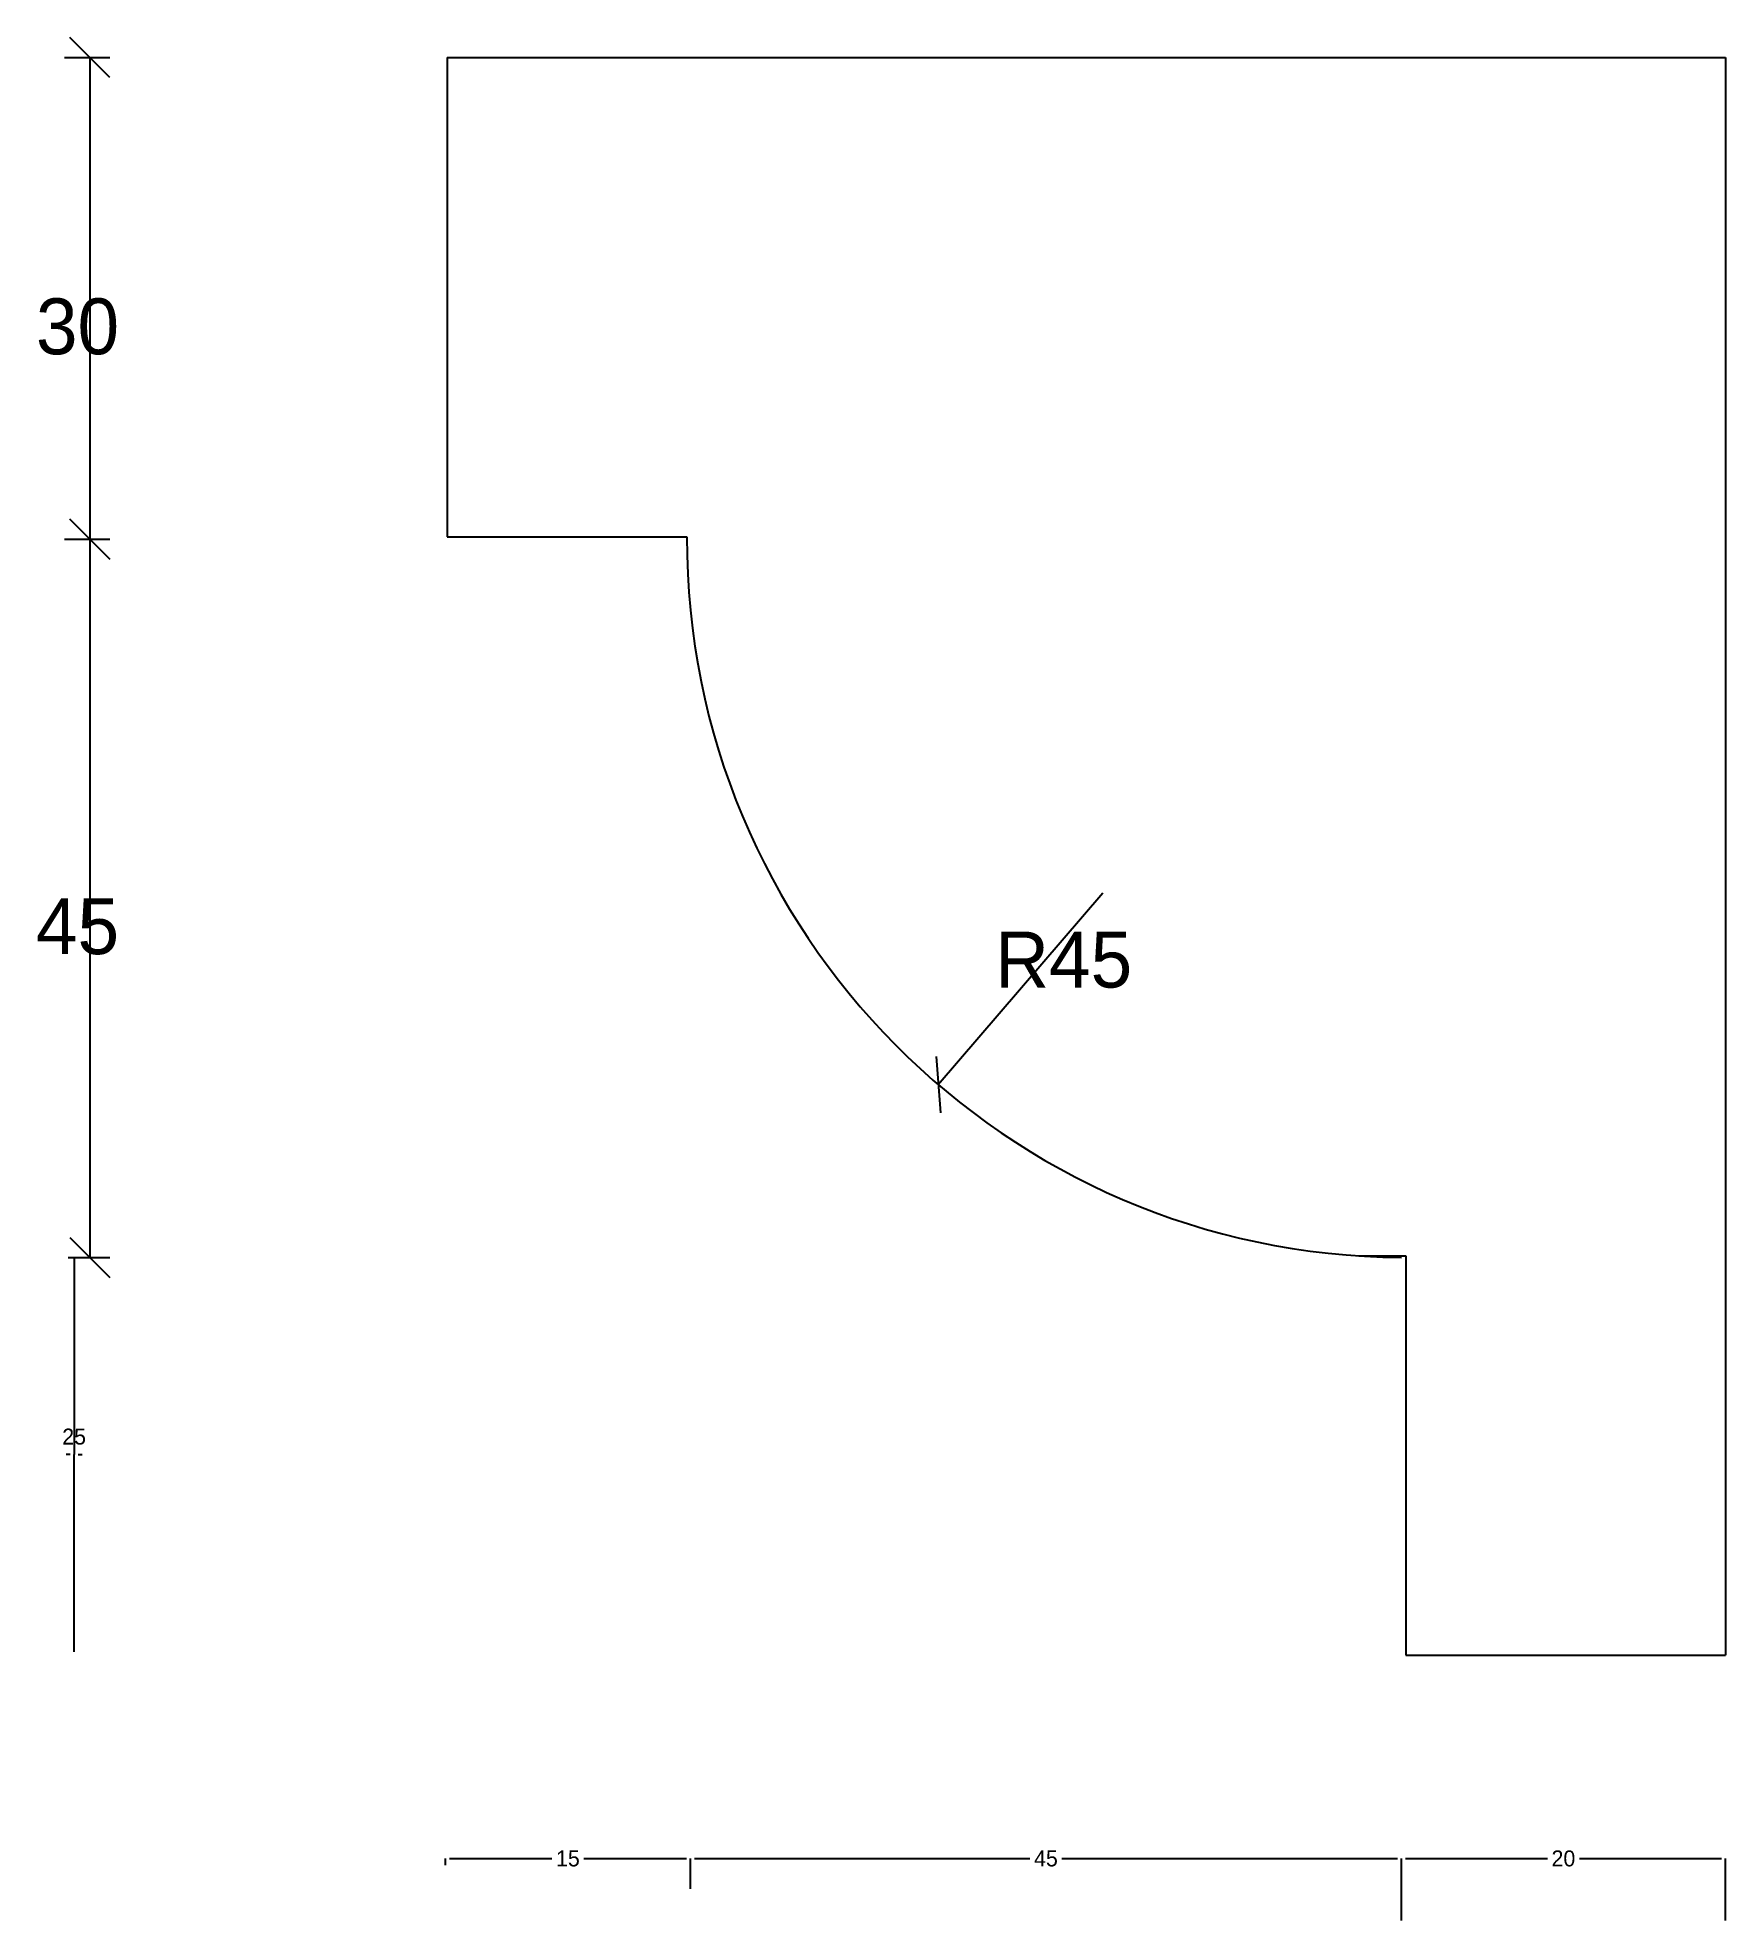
# Model space of a CAD drawing. Header units: metres. Extents: x 201 to 307, y -82 to 36.
import ezdxf

# ---------------------------------------------------------------- set-up
doc = ezdxf.new("R2010")
doc.units = ezdxf.units.M
doc.dimstyles.get("Standard").update_dxf_attribs({"dimtxt": 2.5, "dimasz": 2.5, "dimexe": 1.25, "dimexo": 0.625, "dimtad": 1, "dimcen": 2.5, "dimazin": 3, "dimtfac": 1, "dimtmove": 0, "dimatfit": 3})

# ---------------------------------------------------------------- blocks, each defined once
blk = doc.blocks.new('_OBLIQUE')
at = {"color": 0, "linetype": 'BYBLOCK'}
blk.add_line((-0.5, -0.5), (0.5, 0.5), dxfattribs=at)
blk = doc.blocks.new('*D1')
for p, q in [((203.47, -40.57), (203.47, -52.92)), ((203.22, -52.92), (202.97, -52.92)), ((203.47, -65.27), (203.47, -52.92)), ((203.47, -52.92), (203.47, -52.92)), ((203.72, -52.92), (203.97, -52.92))]:
    blk.add_line(p, q)
at = {"layer": 'Defpoints'}
for p in [(203.47, -40.57), (203.47, -52.92), (203.47, -65.27)]:
    blk.add_point(p, dxfattribs=at)
at = {"insert": (203.47, -51.795), "char_height": 1, "attachment_point": 5}
blk.add_mtext('25', dxfattribs=at)
blk = doc.blocks.new('*D2')
for p, q in [((226.71, -78.61), (226.71, -78.2)), ((226.96, -78.2), (233.375, -78.2)), ((235.375, -78.2), (241.79, -78.2)), ((242.04, -78.61), (242.04, -78.2))]:
    blk.add_line(p, q)
at = {"layer": 'Defpoints'}
for p in [(226.71, -78.2), (226.71, -78.61), (242.04, -78.61)]:
    blk.add_point(p, dxfattribs=at)
at = {"insert": (234.375, -78.2), "char_height": 1, "attachment_point": 5}
blk.add_mtext('15', dxfattribs=at)
blk = doc.blocks.new('*D3')
for p, q in [((242.04, -80.09), (242.04, -78.2)), ((242.29, -78.2), (263.295, -78.2)), ((265.295, -78.2), (286.3, -78.2)), ((286.55, -80.09), (286.55, -78.2))]:
    blk.add_line(p, q)
at = {"layer": 'Defpoints'}
for p in [(242.04, -78.2), (242.04, -80.09), (286.55, -80.09)]:
    blk.add_point(p, dxfattribs=at)
at = {"insert": (264.295, -78.2), "char_height": 1, "attachment_point": 5}
blk.add_mtext('45', dxfattribs=at)
blk = doc.blocks.new('*D4')
for p, q in [((286.55, -82.07), (286.55, -78.2)), ((286.8, -78.2), (295.685, -78.2)), ((297.685, -78.2), (306.57, -78.2)), ((306.82, -82.07), (306.82, -78.2))]:
    blk.add_line(p, q)
at = {"layer": 'Defpoints'}
for p in [(286.55, -78.2), (286.55, -82.07), (306.82, -82.07)]:
    blk.add_point(p, dxfattribs=at)
at = {"insert": (296.685, -78.2), "char_height": 1, "attachment_point": 5}
blk.add_mtext('20', dxfattribs=at)

msp = doc.modelspace()

# ---------------------------------------------------------------- linework, layer by layer
for p, q in [((202.87, 34.53), (205.71, 34.53)), ((204.46, 34.53), (204.46, 4.39)), ((226.82, 34.53), (306.82, 34.53)), ((226.82, 34.53), (226.82, 4.53)), ((306.82, 34.53), (306.82, -65.47)), ((202.87, 4.39), (205.71, 4.39)), ((203.1, 4.39), (205.71, 4.39)), ((204.46, 4.39), (204.46, -40.57)), ((226.82, 4.53), (241.82, 4.53)), ((267.85, -17.78), (257.56, -29.76)), ((203.1, -40.57), (205.71, -40.57)), ((283.89, -40.47), (286.82, -40.47)), ((286.82, -40.47), (286.82, -65.47)), ((286.82, -65.47), (306.82, -65.47))]:
    msp.add_line(p, q)
msp.add_arc((286.82, 4.43), 45, 179.88, 269.65)

# ---------------------------------------------------------------- block references
at = {"xscale": 2.5, "yscale": 2.5, "zscale": 2.5}
for p, rotation in [((204.46, 34.53), 90), ((204.46, 4.39), 270), ((204.46, 4.39), 90), ((257.56, -29.76), 229.45), ((204.46, -40.57), 270)]:
    msp.add_blockref('_OBLIQUE', p, dxfattribs=dict(at, rotation=rotation))

# ---------------------------------------------------------------- texts
at = {"char_height": 3.5, "attachment_point": 1}
for s, insert in [('\\A1;30', (201.08, 19.46)), ('\\A1;45', (201.08, -18.09)), ('\\A1;R45', (261.11, -20.18))]:
    msp.add_mtext(s, dxfattribs=dict(at, insert=insert))

# ---------------------------------------------------------------- dimensions: what is measured, and where the dimension line sits
for base, p1, p2, text, picture, middle in [((203.47, -52.92), (203.47, -40.57), (203.47, -65.27), '25', '*D1', (203.47, -51.795)), ((226.71, -78.2), (226.71, -78.61), (242.04, -78.61), '15', '*D2', (234.375, -78.2)), ((242.04, -78.2), (242.04, -80.09), (286.55, -80.09), '45', '*D3', (264.295, -78.2)), ((286.55, -78.2), (286.55, -82.07), (306.82, -82.07), '20', '*D4', (296.685, -78.2))]:
    dim = msp.add_linear_dim(base=base, p1=p1, p2=p2, text=text, dimstyle='Standard')
    dim.commit()
    dim.dimension.update_dxf_attribs({"geometry": picture, "text_midpoint": middle})

doc.saveas('drawing.dxf')
